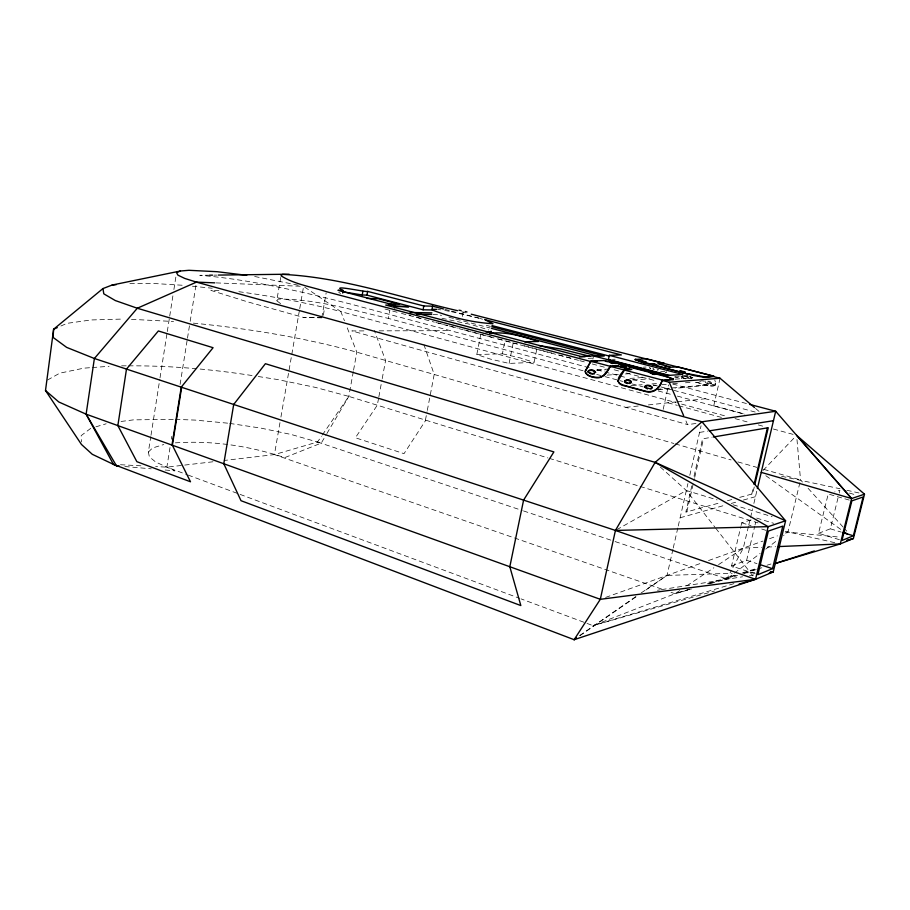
<?xml version="1.0" encoding="UTF-8"?>
<svg xmlns="http://www.w3.org/2000/svg" width="910" height="910" viewBox="0 0 910 910"><rect width="100%" height="100%" fill="white"/><g stroke="black" fill="none" stroke-linecap="round" stroke-linejoin="round"><path stroke-width="0.68" stroke-dasharray="4.55 3.41" d="M691.873 377.479C692.055 381.392 677.677 371.928 689.86 378.787M691.168 378.833L691.657 377.855L689.234 376.41M705.057 380.903C704.522 385.328 716.307 383.963 708.822 381.04M711.29 383.576L707.753 381.153M165.199 470.026L174.948 470.868L155.644 462.007L149.376 456.854L148.364 452.088L150.776 436.663M151.003 435.264L159.807 379.197M160.024 377.786L167.076 332.935M167.292 331.536L169.499 317.522M169.715 316.111L173.014 295.09M173.901 289.482L176.096 275.468M170.011 447.538L166.871 467.16L186.846 474.588M171.353 439.132L171.808 436.322M180.089 384.452L187.255 339.589M187.483 338.19L189.94 322.777M190.167 321.366L196.446 282.123M280.599 303.656L276.754 300.744L281.008 275.798M279.973 422.627L274.422 454.602L224.144 460.471M280.928 417.064L299.492 310.003M299.743 308.615L303.599 286.366L340.818 311.561L676.164 402.629M321.776 317.738L326.133 293.043M323.334 315.258L324.222 310.242M326.906 433.513L348.803 396.396L353.319 371.53M353.569 370.142L356.834 352.181L346.505 325.973M583.06 370.745L388.365 318.409L389.867 310.276M378.594 398.216L377.297 405.2L355.389 437.767L404.017 453.658L425.8 420.192M378.856 396.817L381.961 380.039M382.223 378.64L385.601 360.462L374.317 330.455M425.436 420.079L427.029 411.786M427.302 410.41L434.195 374.465L423.741 344.105M462.337 316.464L463.326 311.334M536.661 349.849L534.102 362.373L509.099 363.409L490.217 359.04L476.795 354.547L480.707 334.664M476.795 354.547L502.4 353.785L505.152 340.044M509.099 363.409L513.422 341.921M592.899 359.109L593.57 355.935M663.185 409.352L668.611 384.953M682.705 374.431L681.761 378.674L674.97 376.899M672.945 549.344L667.007 575.427L643.791 591.489M673.252 547.968L677.939 527.379M678.257 526.003L687.914 483.585M689.803 475.282L701.064 425.778M691.816 485.86L685.821 512.148L720.674 502.593M694.034 476.18L702.554 438.825L711.893 437.244M686.845 511.864L694.41 478.717M694.728 477.329L703.555 438.654M713.736 405.883L720.049 378.253M755.277 573.812L731.549 566.009L740.774 526.856M741.093 525.502L741.73 522.806L751.694 519.655M751.796 494.073L753.423 487.168M754.254 486.952L752.627 493.846L739.614 497.406M748.429 526.446L743.299 548.093L732.106 569.08M748.748 525.093L752.593 508.849M753.878 503.435L757.393 488.579M731.549 566.009L746.644 560.264L754.731 526.242M755.05 524.888L755.698 522.158M799.89 482.698L787.923 532.111L783.487 535.524M839.373 539.687L818.545 533.305L828.225 493.982L849.235 500.079M818.545 533.305L830.364 528.812L838.872 494.448M839.213 493.072L839.896 490.319L834.709 491.946M695.263 382.348C697.617 381.313 720.117 393.029 714.725 380.005M710.482 583.606L726.84 578.942L731.447 570.308M715.647 383.804L715.465 384.623M715.351 385.021L715.089 385.362M714.885 385.283L707.627 385.158L675.038 388.388M175.357 442.851C212.314 440.338 249.613 445.934 284.693 457.628L321.264 443.09L326.201 434.707M661.638 589.054L274.422 454.602L317.51 442.01L321.526 436.163M322.322 434.991L348.803 396.396L547.865 457.923M276.754 300.744L278.278 299.06C315.656 298.946 352.204 309.991 388.365 318.409M763.137 470.379L794.692 437.335M658.294 369.801L657.6 370.188M148.364 452.088L152.482 448.016L163.8 444.512M665.847 372.486L666.484 371.86L665.631 372.85M685.662 376.296L687.846 375.625M711.506 383.201C707.15 384.964 704.056 378.514 699.449 381.665M615.08 541.564L726.84 578.942L760.157 553.405M765.708 549.139L777.925 539.778M90.727 428.348L81.172 435.617L81.377 441.941M579.67 635.555L636.454 596.152M579.932 635.669L636.818 596.312M641.152 592.956L667.007 575.427L732.163 573.277M679.747 590.556L675.038 593.707L592.99 625.636L521.077 598.894M686.8 585.835L713.872 567.76M718.582 564.61L743.299 548.093L761.579 547.32M616.661 529.734L686.333 490.501L717.08 499.886M47.502 380.027L59.787 373.157L83.868 368.163L90.863 367.64M60.902 326.019L66.965 323.357L90.966 319.967L123.112 319.046M605.651 597.404L701.803 562.96M708.503 560.56L762.989 541.052M769.553 538.697L777.424 535.876M785.296 533.055L787.923 532.111L839.464 537.116M726.84 578.942L737.612 575.507M744.346 573.346L756.46 569.478M757.803 569.046L761.841 567.749M658.271 369.676L657.168 369.858M689.894 589.1L675.038 593.707L671.011 592.308M707.468 583.663L737.191 574.46M742.594 572.777L756.108 568.602M766.914 565.246L770.975 563.995M689.928 589.214L675.038 593.707L691.395 589.043M708.901 583.503L737.339 574.938M742.765 573.311L759.008 568.409M685.89 376.08L688.415 376.16M733.926 583.64L592.99 625.636L714.566 590.988M95.868 426.824L106.163 423.787M680.134 517.767L725.873 504.959M731.265 503.457L737.987 501.569M743.368 500.056L755.482 496.667M727.443 500.739L732.857 499.26M699.562 432.398L707.923 431.067M657.486 590.26L660.273 589.816M661.672 589.6L742.549 576.781M749.521 575.677L753.707 575.018M695.945 423.48L687.539 424.651L684.764 418.225M121.064 421.455L133.406 419.874L174.06 419.328M212.963 461.779L166.871 467.16L155.621 466.58M625.83 407.35L640.026 405.814M648.375 404.916L676.05 401.913M677.404 401.765L705.352 398.739M658.158 389.878L669.407 388.877M656.508 389.321L715.431 384.179L714.509 380.38M653.334 385.408L656.121 385.18M661.718 384.725L667.303 384.27M672.888 383.815L678.485 383.36M685.469 382.791L692.453 382.223M630.926 385.601L642.153 384.714M651.969 383.929L657.589 383.485M675.106 379.174L692.954 377.843L683.387 375.352M92.263 367.538L109.052 366.309M632.871 380.016L649.604 378.81M674.708 377.013L685.856 376.217M629.902 378.423L643.825 377.457M607.038 375.102L618.322 374.397M625.386 373.953L629.618 373.691M660.671 371.746L664.903 371.485M596.949 369.71L609.586 369.016M643.29 367.174L646.1 367.026M596.676 370.404L605.15 369.926M767.198 547.069L775.627 546.717M612.441 359.336L615.126 359.223M588.167 358.335L592.296 358.176M743.493 572.902L754.822 572.526M209.744 275.195L199.825 275.309C250.989 279.586 301.153 291.564 350.805 304.099L591.784 368.425M213.998 275.138L216.83 275.104M363.909 330.899L351.863 330.921L687.835 424.651M379.129 330.853L450.279 330.66M121.633 365.82L127.218 365.843M128.606 365.854C170.181 365.547 211.757 369.267 252.809 375.648M129.868 283.374L154.472 283.522L183.979 285.353M433.001 314.462L438.051 314.758M218.912 290.631L210.87 290.37L246.803 301.62L304.02 317.579M131.495 319.353L173.571 321.48M175.459 419.373L195.104 420.09L228.376 423.23M216.182 282.896L300.778 286.252M120.473 464.737L141.562 465.84M193.341 323.141C248.475 328.51 303.36 337.564 356.834 352.181L673.901 443.488M124.829 466.523L151.276 468.821M192.442 286.218L212.212 288.231M238.852 291.7C273.171 296.398 307.273 302.882 340.818 311.561L344.435 320.741M438.006 309.457L440.724 309.844M229.73 423.423L260.92 428.11L291.154 434.479L321.264 443.09M258.258 376.512L277.322 379.493L315.349 387.376L348.803 396.396M254.675 276.492L300.903 285.717M444.785 310.469L450.154 311.413M441.907 318.25L471.608 324.654L488.647 329.932M781.565 476.294L840.01 488.738M440.303 315.144L441.566 315.406M451.405 311.675L479.001 318.182M502.4 353.785L520.349 357.971L534.102 362.373M846.812 490.251L860.416 493.277M834.777 542.701L785.216 531.281M461.643 311.721L467.137 313.142M444.922 309.354L450.393 310.765M451.758 311.118L481.856 318.887M486.315 325.325L490.422 326.394M448.983 317.26L454.465 318.693M455.842 319.046L490.103 327.998M696.821 382.337L707.627 385.158M672.774 384.031L748.247 404.006M416.348 317.215L423.195 319.023M438.245 323.016L447.822 325.552M449.187 325.916L457.4 328.089M464.236 329.898L491.605 337.155M498.441 338.964L517.597 344.037M524.433 345.857L551.801 353.103M558.638 354.923L573.687 358.904M384.987 309.036L400.093 313.04M401.458 313.404L434.4 322.129M435.776 322.493L578.521 360.337M579.886 360.701L585.369 362.146M592.217 363.966L605.912 367.595M614.125 369.778L620.973 371.587M626.455 373.043L655.211 380.664M597.04 369.892L625.989 377.559M632.632 379.39L647.886 383.406M653.164 384.873L672.513 389.98M673.878 390.345L755.459 412.116M713.997 405.883L744.846 414.175M596.721 374.42L603.558 376.262M604.922 376.626L618.595 380.3M619.96 380.676L622.69 381.404M632.257 383.974L643.199 386.921M658.226 390.959L671.898 394.633M677.359 396.1L744.676 414.198M681.635 404.108L726.806 416.382M735.018 418.611L750.067 422.695M758.28 424.924L763.763 426.415M773.341 429.008L795.238 434.957M667.872 402.8L677.302 405.371M678.644 405.735L721.744 417.485M849.451 493.072L854.911 494.642M675.265 443.875L731.094 459.948M737.908 461.916L756.972 467.399M763.786 469.367L800.55 479.957L802.438 482.038M480.173 318.5L482.505 319.205M830.364 528.812L841.193 532.088M733.119 504.777L772.124 516.675M756.665 518.086L773.648 523.295M549.219 458.333L638.729 486.008M640.094 486.418L758.087 522.897M741.73 522.806L751.057 525.696M761.704 529.017L768.358 531.087M746.644 560.264L756.995 563.631M317.51 442.01L522.181 510.476M523.523 510.931L613.738 541.109M410.808 315.634L408.909 314.951M188.177 475.088L238.784 493.902M240.115 494.403L519.746 598.393M654.415 369.688L652.788 368.937M685.401 378.89L681.783 376.695M690.235 376.365L691.486 377.104M653.016 368.573L653.778 368.971M340.533 293.521L338.725 292.326M684.138 378.731L680.953 376.501M765.833 475.691L841.875 530.212M755.539 408.442L759.839 412.093M660.341 467.058L686.333 490.501L714.885 527.129M649.683 367.492L650.798 368.561M649.467 367.856L650.582 368.925M808.103 488.317L843.013 526.97M843.957 528.016L846.789 531.156M715.749 528.244L753.821 577.088M796.978 439.519L800.55 479.957M321.856 317.761L303.872 317.533L321.844 317.761"/><path stroke-width="1.36" d="M119.255 466.045L116.469 465.806L92.285 454.306L81.456 444.467L45.5 390.515L53.622 329.227L102.944 288.572L112.101 285.046L180.362 271.009L188.95 270.304L217.183 271.703L246.735 275.332M617.97 381.017L624.533 369.892L631.813 369.483L617.685 365.763L610.303 366.138C607.573 372.565 602.386 379.629 594.469 377.525C590.852 376.865 585.562 375.534 585.176 371.132L590.852 361.202L662.309 380.073C659.659 389.184 653.039 394.121 644.075 391.118L625.307 386.045C614.443 384.236 617.617 376.603 624.34 370.04M180.362 271.009L176.54 272.659L177.95 275.173L184.696 278.403L196.446 282.123L701.974 421.796L785.58 520.782L773.238 571.924L755.55 579.306L574.13 639.696L113.443 464.362L86.12 414.175L94.378 358.495L137.296 308.24L196.446 282.123L214.771 282.851M171.979 445.081L181.249 387.148L213.076 347.7L158.363 330.967L126.49 369.085L117.856 425.596L136.864 461.677L190.497 481.777L172.377 445.229L181.647 387.285M342.717 293.054L343.172 290.495C328.089 283.727 367.526 292.69 367.64 291.405L423.798 305.965L432.614 306.17L443.557 309.002M343.661 291.917L362.226 294.976L362.908 291.234M362.226 294.976L366.958 295.136L367.64 291.405M394.587 307.91L395.076 305.282L337.951 290.301L343.172 290.495M366.958 295.136L423.082 309.787L423.798 305.965M432.614 306.17L431.897 309.957L423.082 309.787M585.266 371.496L591.056 361.054L603.603 360.565L614.682 362.68L664.198 375.614L673.309 378.992L673.116 379.641L662.378 380.448L673.241 379.117M484.586 319.592L621.359 354.923L609.313 355.366L608.426 359.507L669.533 375.477M617.913 363.511L626.205 366.332L621.894 365.445L621.314 365.103L625.909 366.15M610.189 366.65L617.685 365.763M754.458 407.521L720.049 378.253L713.599 376.592L704.101 377.309L693.602 375.489L642.449 362.339L635.078 359.689L646.043 358.688L664.3 363.386L660.319 364.068M644.018 362.749L635.169 359.336L635.908 359.132M471.266 314.2L713.815 376.217L677.791 366.855L671.409 367.219L657.828 363.716L664.3 363.386M775.263 563.517L840.283 543.941L851.601 498.532L775.695 411.263L701.974 421.796L655.143 462.371L615.433 530.428L600.316 599.315L574.13 639.696L576.451 638.081M688.95 374.408L644.121 362.26M704.101 377.309L713.713 376.103M754.083 484.416L767.437 427.859M754.902 484.2L768.256 427.723L713.281 437.016M757.393 488.579L775.695 411.263L749.624 404.37M772.522 568.67L782.793 526.105L768.358 531.087L757.916 574.676L772.522 568.67L759.588 564.473M853.375 535.785L863.101 496.997L851.862 500.841L841.977 540.483L853.375 535.785L842.546 532.498M864.5 494.187L851.601 498.532L796.614 435.333L864.5 494.187L853.398 538.47L840.283 543.941L778.437 546.591M651.935 387.046L651.492 388.331L650.127 388.786L645.224 387.467M644.871 386.898L647.658 385.578L651.674 386.943M624.442 381.392L627.127 380.13L630.948 381.438M588.122 371.689L589.361 370.541L592.091 370.359L595.618 372.213M673.116 379.641L671.091 378.355M618.027 381.324L619.608 383.315L622.667 384.953L643.996 390.754C652.88 393.7 659.227 389.002 662.309 380.073M585.369 372.395C587.723 376.228 592.751 377.127 596.914 377.343C603.921 378.264 606.845 371.03 610.11 366.286M651.958 388.32L650.968 388.979M574.13 639.696L576.348 638.035M57.262 327.623L53.622 329.227L53.076 337.394L66.669 347.392L94.378 358.495L615.433 530.428L755.55 579.306L768.154 526.651L785.58 520.782L655.143 462.371L137.296 308.24L115.331 300.562L103.797 293.839L102.944 288.572M685.298 372.736L680.498 371.701M775.309 563.449L814.348 550.96M846.664 540.62L853.398 538.47L846.641 540.563M769.166 573.141L773.238 571.924L770.395 572.015M739.159 583.981L755.55 579.306L600.316 599.315L86.12 414.175L58.775 401.97L45.5 390.515M594.457 373.873L590.749 373.851L588.11 371.826M629.515 383.554L631.199 382.746L631.176 381.517M709.322 430.851L773.466 420.682M770.44 572.367L773.238 571.924M112.101 285.046L116.207 284.659M662.378 380.448L669.214 382.245L720.049 378.253M457.514 310.663C399.683 297.331 342.183 277.175 282.487 274.376L281.008 275.798C294.647 284.375 311.231 286.764 326.383 291.666L590.943 361.566L597.29 361.293M635.806 359.609L639.605 359.45M579.59 356.959L585.119 356.754M594.799 356.39L604.229 356.049L491.798 326.747M615.433 530.428L768.154 526.651L655.143 462.371M524.513 341.739L538.367 341.512C522.613 336.359 506.278 331.399 489.489 333.287M209.744 275.195L212.587 275.15M218.252 275.082L289.107 274.206M416.552 314.223L431.636 314.439M410.012 312.494L431.932 312.858M395.076 305.282L385.726 305.055L580.796 356.401L593.57 355.935L668.088 375.432L682.705 374.431L609.313 355.366M394.758 305.976L408.817 306.75L393.985 306.42M388.513 304.031L399.558 304.304L378.253 298.742L367.071 298.412M538.879 345.538L560.583 348.962L589.93 356.31M485.781 331.945L491.354 331.911L491.036 331.149M436.823 309.366L432.216 309.343L432.284 310.014C451.553 317.408 472.381 322.561 492.981 323.71L485.997 320.263M704.215 376.808L689.052 373.908M605.48 361.315L608.142 361.771M624.795 366.707L626.103 366.832L624.897 366.366M610.906 362.794L612.692 363.158M458.936 310.173L461.142 310.606M627.764 383.542C619.972 382.154 629.072 376.717 631.267 381.882L628.582 383.235L624.442 381.472M654.381 374.51L652.117 373.987M682.636 371.758C692.476 373.396 670.386 368.493 684.547 372.338M681.772 371.61L682.511 371.78M623.657 366.036L621.098 365.638L622.895 366.275M652.186 373.521C666.529 376.069 638.854 369.949 655.052 374.272M643.461 361.714L645.725 362.396L642.141 361.759M654.108 364.466L656.497 365.228L652.356 364.387M614.523 363.124C617.071 364.535 600.486 359.655 616.207 363.602M612.476 363.534L611.247 363.204M664.516 365.957L669.942 367.356M465.203 311.516L467.012 311.982M492.026 325.598L609.552 356.151M491.48 328.362L598.382 356.288M628.685 366.866L664.084 376.126M617.571 366.275L630.414 369.653M761.226 472.381L851.601 498.532M665.506 376.535L668.077 377.309M647.442 388.957L644.883 387M669.214 377.684L670.215 378.025M844.173 531.861L847.631 534.341M588.44 372.315L592.615 373.76L595.606 372.349C594.685 369.688 590.237 369.187 588.213 370.87L588.201 372.19M652.015 387.421C650.878 385.032 646.919 384.475 644.94 386.09L644.962 387.364M86.12 414.175L116.469 465.806M669.214 382.245L683.649 415.654M233.699 404.461L223.792 463.747L241.013 500.705L520.838 605.571L509.816 566.737L523.591 500.113L553.883 451.917L265.401 363.704L233.699 404.461M656.611 364.739L651.776 363.59L656.611 364.739M645.907 361.975L641.163 360.895L645.907 361.975"/></g></svg>
